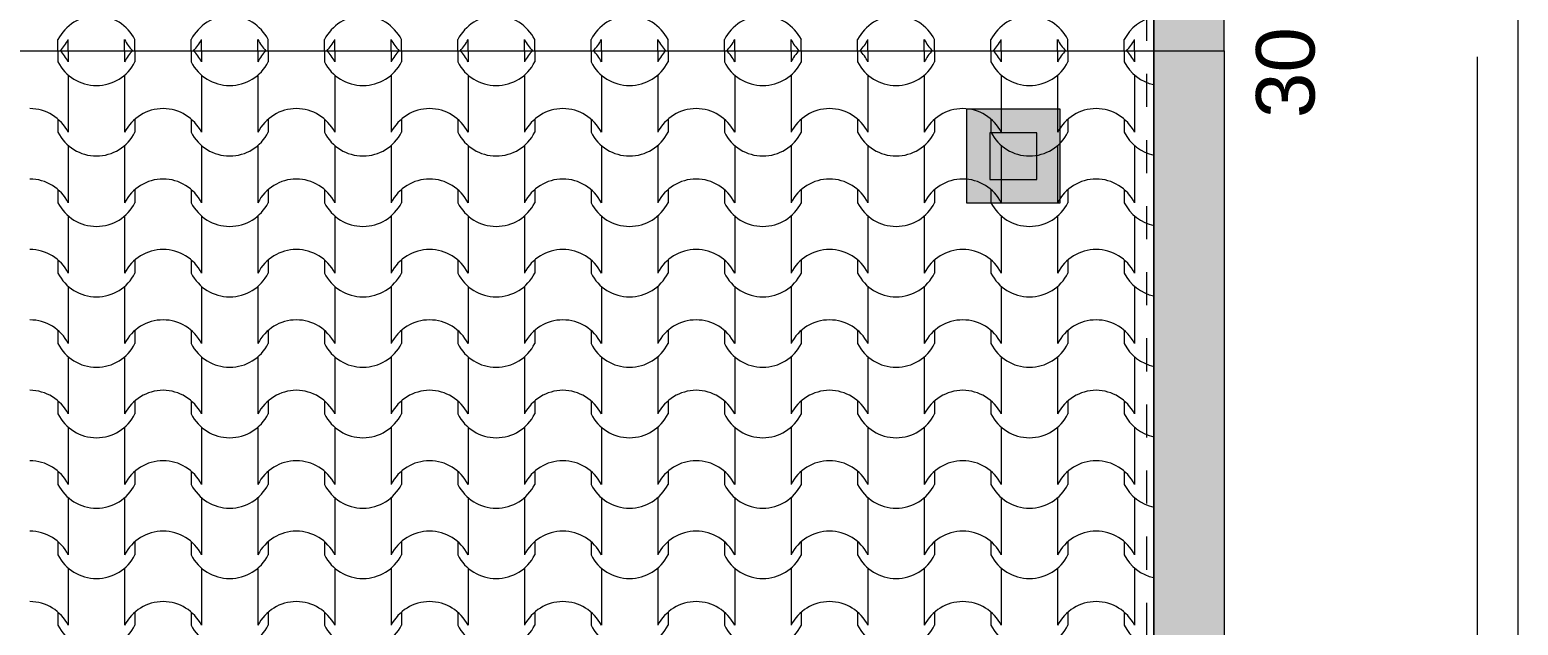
# Model space of a CAD drawing. Header units: feet. Extents: x 2791058 to 2855058, y -67651 to -26651.
# Drawn here: x 2832268 to 2838622, y -52675 to -50133 of the extents above; entities that cross this region are included whole.
import ezdxf

# ---------------------------------------------------------------- set-up
doc = ezdxf.new("R2010")
doc.units = ezdxf.units.FT
doc.header["$MEASUREMENT"] = 0
doc.linetypes.add('Dashed', pattern=[282.222223, 141.111112, -141.111112])
doc.layers.add('Dimensioning - General', color=7, linetype='Continuous')
for name, color, linetype, lineweight in [('Model Unit - Zone_Pen_No__1', 7, 'Continuous', 0), ('Structural - Bearing_Pen_No__1', 7, 'Continuous', 0), ('Structural - Bearing_Pen_No__13', 54, 'Continuous', 0)]:
    doc.layers.add(name, color=color, linetype=linetype, lineweight=lineweight)
doc.layers.add('Structural - Bearing_Pen_No__62', color=7, linetype='Continuous', lineweight=0, true_color=0xaaaaaa)
doc.layers.add('Structural - Bearing_Pen_No__82', color=7, linetype='Continuous', lineweight=0, true_color=0xaaaaaa)
doc.styles.add('GENERATED_STYLE_2', font='arial.ttf')

# ---------------------------------------------------------------- blocks, each defined once
blk = doc.blocks.new('*X5', base_point=(2247653.8, -76425))
at = {"layer": 'Structural - Bearing_Pen_No__62', "color": 253, "linetype": 'Continuous', "lineweight": 0, "true_color": 0xaaaaaa}
for p, q in [((2832388, -50222.7), (2832388, -50175.3)), ((2832432, -50222.7), (2832432, -50175.3)), ((2832672.5, -50222.7), (2832672.5, -50175.3)), ((2832716.5, -50222.7), (2832716.5, -50175.3)), ((2832957, -50222.7), (2832957, -50175.3)), ((2833001, -50222.7), (2833001, -50175.3)), ((2833241.5, -50222.7), (2833241.5, -50175.3)), ((2833285.5, -50222.7), (2833285.5, -50175.3)), ((2833526, -50222.7), (2833526, -50175.3)), ((2833570, -50222.7), (2833570, -50175.3)), ((2833810.4, -50222.7), (2833810.4, -50175.3)), ((2833854.4, -50222.7), (2833854.4, -50175.3)), ((2834094.9, -50222.7), (2834094.9, -50175.3)), ((2834138.9, -50222.7), (2834138.9, -50175.3)), ((2834379.4, -50222.7), (2834379.4, -50175.3)), ((2834423.4, -50222.7), (2834423.4, -50175.3)), ((2834663.9, -50222.7), (2834663.9, -50175.3)), ((2834707.9, -50222.7), (2834707.9, -50175.3)), ((2834948.4, -50222.7), (2834948.4, -50175.3)), ((2834992.4, -50222.7), (2834992.4, -50175.3)), ((2835232.8, -50222.7), (2835232.8, -50175.3)), ((2835276.8, -50222.7), (2835276.8, -50175.3)), ((2835517.3, -50222.7), (2835517.3, -50175.3)), ((2835561.3, -50222.7), (2835561.3, -50175.3)), ((2835801.8, -50222.7), (2835801.8, -50175.3)), ((2835845.8, -50222.7), (2835845.8, -50175.3)), ((2836086.3, -50222.7), (2836086.3, -50175.3)), ((2836130.3, -50222.7), (2836130.3, -50175.3)), ((2836370.8, -50222.7), (2836370.8, -50175.3)), ((2836414.8, -50222.7), (2836414.8, -50175.3)), ((2836655.2, -50222.7), (2836655.2, -50175.3)), ((2836699.2, -50222.7), (2836699.2, -50175.3)), ((2836939.7, -50222.7), (2836939.7, -50175.3)), ((2836983.7, -50222.7), (2836983.7, -50175.3))]:
    blk.add_line(p, q, dxfattribs=at)
for centre, radius, start, end in [((2832552.3, -50257.9), 183.9, 26.70438, 153.29562), ((2833121.2, -50257.9), 183.9, 26.70438, 153.29562), ((2833690.2, -50257.9), 183.9, 26.70438, 153.29562), ((2834259.2, -50257.9), 183.9, 26.70438, 153.29562), ((2834828.1, -50257.9), 183.9, 26.70438, 153.29562), ((2835397.1, -50257.9), 183.9, 26.70438, 153.29562), ((2835966, -50257.9), 183.9, 26.70438, 153.29562), ((2836535, -50257.9), 183.9, 26.70438, 153.29562), ((2837104, -50257.9), 183.9, 101.77134, 153.29562), ((2832267.3, -50091.4), 184.9, 314.76727, 333.01148), ((2832837.3, -50091.4), 184.9, 206.98852, 225.23273), ((2832836.2, -50091.4), 184.9, 314.76727, 333.01148), ((2833406.3, -50091.4), 184.9, 206.98852, 225.23273), ((2833405.2, -50091.4), 184.9, 314.76727, 333.01148), ((2833975.2, -50091.4), 184.9, 206.98852, 225.23273), ((2833974.1, -50091.4), 184.9, 314.76727, 333.01148), ((2834544.2, -50091.4), 184.9, 206.98852, 225.23273), ((2834543.1, -50091.4), 184.9, 314.76727, 333.01148), ((2835113.2, -50091.4), 184.9, 206.98852, 225.23273), ((2835112.1, -50091.4), 184.9, 314.76727, 333.01148), ((2835682.1, -50091.4), 184.9, 206.98852, 225.23273), ((2835681, -50091.4), 184.9, 314.76727, 333.01148), ((2836251.1, -50091.4), 184.9, 206.98852, 225.23273), ((2836250, -50091.4), 184.9, 314.76727, 333.01148), ((2836820, -50091.4), 184.9, 206.98852, 225.23273), ((2836818.9, -50091.4), 184.9, 314.76727, 333.01148)]:
    blk.add_arc(centre, radius, start, end, dxfattribs=at)
blk = doc.blocks.new('Fill_3', base_point=(2247653.8, -74425))
at = {"layer": 'Structural - Bearing_Pen_No__1', "color": 7, "linetype": 'Continuous', "lineweight": 0}
for p, q in [((2837066.5, -50222.7), (2837066.5, -44422.7)), ((2821166.5, -50222.7), (2837066.5, -50222.7))]:
    blk.add_line(p, q, dxfattribs=at)
at = {"layer": 'Structural - Bearing_Pen_No__62', "color": 253, "linetype": 'Continuous', "lineweight": 0, "true_color": 0xaaaaaa}
blk.add_blockref('*X5', (2247653.8, -76425), dxfattribs=at)
blk = doc.blocks.new('*X7', base_point=(2247653.8, -76425))
at = {"layer": 'Structural - Bearing_Pen_No__62', "color": 253, "linetype": 'Continuous', "lineweight": 0, "true_color": 0xaaaaaa}
for p, q in [((2832388, -50222.7), (2832388, -50270.1)), ((2832432, -50222.7), (2832432, -50270.1)), ((2832672.5, -50222.7), (2832672.5, -50270.1)), ((2832716.5, -50222.7), (2832716.5, -50270.1)), ((2832957, -50222.7), (2832957, -50270.1)), ((2833001, -50222.7), (2833001, -50270.1)), ((2833241.5, -50222.7), (2833241.5, -50270.1)), ((2833285.5, -50222.7), (2833285.5, -50270.1)), ((2833526, -50222.7), (2833526, -50270.1)), ((2833570, -50222.7), (2833570, -50270.1)), ((2833810.4, -50222.7), (2833810.4, -50270.1)), ((2833854.4, -50222.7), (2833854.4, -50270.1)), ((2834094.9, -50222.7), (2834094.9, -50270.1)), ((2834138.9, -50222.7), (2834138.9, -50270.1)), ((2834379.4, -50222.7), (2834379.4, -50270.1)), ((2834423.4, -50222.7), (2834423.4, -50270.1)), ((2834663.9, -50222.7), (2834663.9, -50270.1)), ((2834707.9, -50222.7), (2834707.9, -50270.1)), ((2834948.4, -50222.7), (2834948.4, -50270.1)), ((2834992.4, -50222.7), (2834992.4, -50270.1)), ((2835232.8, -50222.7), (2835232.8, -50270.1)), ((2835276.8, -50222.7), (2835276.8, -50270.1)), ((2835517.3, -50222.7), (2835517.3, -50270.1)), ((2835561.3, -50222.7), (2835561.3, -50270.1)), ((2835801.8, -50222.7), (2835801.8, -50270.1)), ((2835845.8, -50222.7), (2835845.8, -50270.1)), ((2836086.3, -50222.7), (2836086.3, -50270.1)), ((2836130.3, -50222.7), (2836130.3, -50270.1)), ((2836370.8, -50222.7), (2836370.8, -50270.1)), ((2836414.8, -50222.7), (2836414.8, -50270.1)), ((2836655.2, -50222.7), (2836655.2, -50270.1)), ((2836699.2, -50222.7), (2836699.2, -50270.1)), ((2836939.7, -50222.7), (2836939.7, -50270.1)), ((2836983.7, -50222.7), (2836983.7, -50270.1)), ((2832432, -50326.9), (2832432, -50448.8)), ((2832672.5, -50326.9), (2832672.5, -50448.8)), ((2833001, -50326.9), (2833001, -50448.8)), ((2833241.5, -50326.9), (2833241.5, -50448.8)), ((2833570, -50326.9), (2833570, -50448.8)), ((2833810.4, -50326.9), (2833810.4, -50448.8)), ((2834138.9, -50326.9), (2834138.9, -50448.8)), ((2834379.4, -50326.9), (2834379.4, -50448.8)), ((2834707.9, -50326.9), (2834707.9, -50448.8)), ((2834948.4, -50326.9), (2834948.4, -50448.8)), ((2835276.8, -50326.9), (2835276.8, -50448.8)), ((2835517.3, -50326.9), (2835517.3, -50448.8)), ((2835845.8, -50326.9), (2835845.8, -50448.8)), ((2836086.3, -50326.9), (2836086.3, -50448.8)), ((2836414.8, -50326.9), (2836414.8, -50448.8)), ((2836655.2, -50326.9), (2836655.2, -50448.8)), ((2836983.7, -50326.9), (2836983.7, -50448.8)), ((2832432, -50448.8), (2832432, -50570.7)), ((2832672.5, -50448.8), (2832672.5, -50570.7)), ((2833001, -50448.8), (2833001, -50570.7)), ((2833241.5, -50448.8), (2833241.5, -50570.7)), ((2833570, -50448.8), (2833570, -50570.7)), ((2833810.4, -50448.8), (2833810.4, -50570.7)), ((2834138.9, -50448.8), (2834138.9, -50570.7)), ((2834379.4, -50448.8), (2834379.4, -50570.7)), ((2834707.9, -50448.8), (2834707.9, -50570.7)), ((2834948.4, -50448.8), (2834948.4, -50570.7)), ((2835276.8, -50448.8), (2835276.8, -50570.7)), ((2835517.3, -50448.8), (2835517.3, -50570.7)), ((2835845.8, -50448.8), (2835845.8, -50570.7)), ((2836086.3, -50448.8), (2836086.3, -50570.7)), ((2836414.8, -50448.8), (2836414.8, -50570.7)), ((2836655.2, -50448.8), (2836655.2, -50570.7)), ((2836983.7, -50448.8), (2836983.7, -50570.7)), ((2832388, -50514.7), (2832388, -50570.7)), ((2832716.5, -50514.7), (2832716.5, -50570.7)), ((2832957, -50514.7), (2832957, -50570.7)), ((2833285.5, -50514.7), (2833285.5, -50570.7)), ((2833526, -50514.7), (2833526, -50570.7)), ((2833854.4, -50514.7), (2833854.4, -50570.7)), ((2834094.9, -50514.7), (2834094.9, -50570.7)), ((2834423.4, -50514.7), (2834423.4, -50570.7)), ((2834663.9, -50514.7), (2834663.9, -50570.7)), ((2834992.4, -50514.7), (2834992.4, -50570.7)), ((2835232.8, -50514.7), (2835232.8, -50570.7)), ((2835561.3, -50514.7), (2835561.3, -50570.7)), ((2835801.8, -50514.7), (2835801.8, -50570.7)), ((2836130.3, -50514.7), (2836130.3, -50570.7)), ((2836370.8, -50514.7), (2836370.8, -50570.7)), ((2836699.2, -50514.7), (2836699.2, -50570.7)), ((2836939.7, -50514.7), (2836939.7, -50570.7)), ((2832432, -50627.5), (2832432, -50749.5)), ((2832672.5, -50627.5), (2832672.5, -50749.5)), ((2833001, -50627.5), (2833001, -50749.5)), ((2833241.5, -50627.5), (2833241.5, -50749.5)), ((2833570, -50627.5), (2833570, -50749.5)), ((2833810.4, -50627.5), (2833810.4, -50749.5)), ((2834138.9, -50627.5), (2834138.9, -50749.5)), ((2834379.4, -50627.5), (2834379.4, -50749.5)), ((2834707.9, -50627.5), (2834707.9, -50749.5)), ((2834948.4, -50627.5), (2834948.4, -50749.5)), ((2835276.8, -50627.5), (2835276.8, -50749.5)), ((2835517.3, -50627.5), (2835517.3, -50749.5)), ((2835845.8, -50627.5), (2835845.8, -50749.5)), ((2836086.3, -50627.5), (2836086.3, -50749.5)), ((2836414.8, -50627.5), (2836414.8, -50749.5)), ((2836655.2, -50627.5), (2836655.2, -50749.5)), ((2836983.7, -50627.5), (2836983.7, -50749.5)), ((2832432, -50749.5), (2832432, -50871.4)), ((2832672.5, -50749.5), (2832672.5, -50871.4)), ((2833001, -50749.5), (2833001, -50871.4)), ((2833241.5, -50749.5), (2833241.5, -50871.4)), ((2833570, -50749.5), (2833570, -50871.4)), ((2833810.4, -50749.5), (2833810.4, -50871.4)), ((2834138.9, -50749.5), (2834138.9, -50871.4)), ((2834379.4, -50749.5), (2834379.4, -50871.4)), ((2834707.9, -50749.5), (2834707.9, -50871.4)), ((2834948.4, -50749.5), (2834948.4, -50871.4)), ((2835276.8, -50749.5), (2835276.8, -50871.4)), ((2835517.3, -50749.5), (2835517.3, -50871.4)), ((2835845.8, -50749.5), (2835845.8, -50871.4)), ((2836086.3, -50749.5), (2836086.3, -50871.4)), ((2836414.8, -50749.5), (2836414.8, -50871.4)), ((2836655.2, -50749.5), (2836655.2, -50871.4)), ((2836983.7, -50749.5), (2836983.7, -50871.4)), ((2832388, -50815.4), (2832388, -50871.4)), ((2832716.5, -50815.4), (2832716.5, -50871.4)), ((2832957, -50815.4), (2832957, -50871.4)), ((2833285.5, -50815.4), (2833285.5, -50871.4)), ((2833526, -50815.4), (2833526, -50871.4)), ((2833854.4, -50815.4), (2833854.4, -50871.4)), ((2834094.9, -50815.4), (2834094.9, -50871.4)), ((2834423.4, -50815.4), (2834423.4, -50871.4)), ((2834663.9, -50815.4), (2834663.9, -50871.4)), ((2834992.4, -50815.4), (2834992.4, -50871.4)), ((2835232.8, -50815.4), (2835232.8, -50871.4)), ((2835561.3, -50815.4), (2835561.3, -50871.4)), ((2835801.8, -50815.4), (2835801.8, -50871.4)), ((2836130.3, -50815.4), (2836130.3, -50871.4)), ((2836370.8, -50815.4), (2836370.8, -50871.4)), ((2836699.2, -50815.4), (2836699.2, -50871.4)), ((2836939.7, -50815.4), (2836939.7, -50871.4)), ((2832432, -50928.2), (2832432, -51050.1)), ((2832672.5, -50928.2), (2832672.5, -51050.1)), ((2833001, -50928.2), (2833001, -51050.1)), ((2833241.5, -50928.2), (2833241.5, -51050.1)), ((2833570, -50928.2), (2833570, -51050.1)), ((2833810.4, -50928.2), (2833810.4, -51050.1)), ((2834138.9, -50928.2), (2834138.9, -51050.1)), ((2834379.4, -50928.2), (2834379.4, -51050.1)), ((2834707.9, -50928.2), (2834707.9, -51050.1)), ((2834948.4, -50928.2), (2834948.4, -51050.1)), ((2835276.8, -50928.2), (2835276.8, -51050.1)), ((2835517.3, -50928.2), (2835517.3, -51050.1)), ((2835845.8, -50928.2), (2835845.8, -51050.1)), ((2836086.3, -50928.2), (2836086.3, -51050.1)), ((2836414.8, -50928.2), (2836414.8, -51050.1)), ((2836655.2, -50928.2), (2836655.2, -51050.1)), ((2836983.7, -50928.2), (2836983.7, -51050.1)), ((2832432, -51050.1), (2832432, -51172.1)), ((2832672.5, -51050.1), (2832672.5, -51172.1)), ((2833001, -51050.1), (2833001, -51172.1)), ((2833241.5, -51050.1), (2833241.5, -51172.1)), ((2833570, -51050.1), (2833570, -51172.1)), ((2833810.4, -51050.1), (2833810.4, -51172.1)), ((2834138.9, -51050.1), (2834138.9, -51172.1)), ((2834379.4, -51050.1), (2834379.4, -51172.1)), ((2834707.9, -51050.1), (2834707.9, -51172.1)), ((2834948.4, -51050.1), (2834948.4, -51172.1)), ((2835276.8, -51050.1), (2835276.8, -51172.1)), ((2835517.3, -51050.1), (2835517.3, -51172.1)), ((2835845.8, -51050.1), (2835845.8, -51172.1)), ((2836086.3, -51050.1), (2836086.3, -51172.1)), ((2836414.8, -51050.1), (2836414.8, -51172.1)), ((2836655.2, -51050.1), (2836655.2, -51172.1)), ((2836983.7, -51050.1), (2836983.7, -51172.1)), ((2832388, -51116), (2832388, -51172.1)), ((2832716.5, -51116), (2832716.5, -51172.1)), ((2832957, -51116), (2832957, -51172.1)), ((2833285.5, -51116), (2833285.5, -51172.1)), ((2833526, -51116), (2833526, -51172.1)), ((2833854.4, -51116), (2833854.4, -51172.1)), ((2834094.9, -51116), (2834094.9, -51172.1)), ((2834423.4, -51116), (2834423.4, -51172.1)), ((2834663.9, -51116), (2834663.9, -51172.1)), ((2834992.4, -51116), (2834992.4, -51172.1)), ((2835232.8, -51116), (2835232.8, -51172.1)), ((2835561.3, -51116), (2835561.3, -51172.1)), ((2835801.8, -51116), (2835801.8, -51172.1)), ((2836130.3, -51116), (2836130.3, -51172.1)), ((2836370.8, -51116), (2836370.8, -51172.1)), ((2836699.2, -51116), (2836699.2, -51172.1)), ((2836939.7, -51116), (2836939.7, -51172.1)), ((2832432, -51228.9), (2832432, -51350.8)), ((2832672.5, -51228.9), (2832672.5, -51350.8)), ((2833001, -51228.9), (2833001, -51350.8)), ((2833241.5, -51228.9), (2833241.5, -51350.8)), ((2833570, -51228.9), (2833570, -51350.8)), ((2833810.4, -51228.9), (2833810.4, -51350.8)), ((2834138.9, -51228.9), (2834138.9, -51350.8)), ((2834379.4, -51228.9), (2834379.4, -51350.8)), ((2834707.9, -51228.9), (2834707.9, -51350.8)), ((2834948.4, -51228.9), (2834948.4, -51350.8)), ((2835276.8, -51228.9), (2835276.8, -51350.8)), ((2835517.3, -51228.9), (2835517.3, -51350.8)), ((2835845.8, -51228.9), (2835845.8, -51350.8)), ((2836086.3, -51228.9), (2836086.3, -51350.8)), ((2836414.8, -51228.9), (2836414.8, -51350.8)), ((2836655.2, -51228.9), (2836655.2, -51350.8)), ((2836983.7, -51228.9), (2836983.7, -51350.8)), ((2832432, -51350.8), (2832432, -51472.8)), ((2832672.5, -51350.8), (2832672.5, -51472.8)), ((2833001, -51350.8), (2833001, -51472.8)), ((2833241.5, -51350.8), (2833241.5, -51472.8)), ((2833570, -51350.8), (2833570, -51472.8)), ((2833810.4, -51350.8), (2833810.4, -51472.8)), ((2834138.9, -51350.8), (2834138.9, -51472.8)), ((2834379.4, -51350.8), (2834379.4, -51472.8)), ((2834707.9, -51350.8), (2834707.9, -51472.8)), ((2834948.4, -51350.8), (2834948.4, -51472.8)), ((2835276.8, -51350.8), (2835276.8, -51472.8)), ((2835517.3, -51350.8), (2835517.3, -51472.8)), ((2835845.8, -51350.8), (2835845.8, -51472.8)), ((2836086.3, -51350.8), (2836086.3, -51472.8)), ((2836414.8, -51350.8), (2836414.8, -51472.8)), ((2836655.2, -51350.8), (2836655.2, -51472.8)), ((2836983.7, -51350.8), (2836983.7, -51472.8)), ((2832388, -51416.7), (2832388, -51472.8)), ((2832716.5, -51416.7), (2832716.5, -51472.8)), ((2832957, -51416.7), (2832957, -51472.8)), ((2833285.5, -51416.7), (2833285.5, -51472.8)), ((2833526, -51416.7), (2833526, -51472.8)), ((2833854.4, -51416.7), (2833854.4, -51472.8)), ((2834094.9, -51416.7), (2834094.9, -51472.8)), ((2834423.4, -51416.7), (2834423.4, -51472.8)), ((2834663.9, -51416.7), (2834663.9, -51472.8)), ((2834992.4, -51416.7), (2834992.4, -51472.8)), ((2835232.8, -51416.7), (2835232.8, -51472.8)), ((2835561.3, -51416.7), (2835561.3, -51472.8)), ((2835801.8, -51416.7), (2835801.8, -51472.8)), ((2836130.3, -51416.7), (2836130.3, -51472.8)), ((2836370.8, -51416.7), (2836370.8, -51472.8)), ((2836699.2, -51416.7), (2836699.2, -51472.8)), ((2836939.7, -51416.7), (2836939.7, -51472.8)), ((2832432, -51529.6), (2832432, -51651.5)), ((2832672.5, -51529.6), (2832672.5, -51651.5)), ((2833001, -51529.6), (2833001, -51651.5)), ((2833241.5, -51529.6), (2833241.5, -51651.5)), ((2833570, -51529.6), (2833570, -51651.5)), ((2833810.4, -51529.6), (2833810.4, -51651.5)), ((2834138.9, -51529.6), (2834138.9, -51651.5)), ((2834379.4, -51529.6), (2834379.4, -51651.5)), ((2834707.9, -51529.6), (2834707.9, -51651.5)), ((2834948.4, -51529.6), (2834948.4, -51651.5)), ((2835276.8, -51529.6), (2835276.8, -51651.5)), ((2835517.3, -51529.6), (2835517.3, -51651.5)), ((2835845.8, -51529.6), (2835845.8, -51651.5)), ((2836086.3, -51529.6), (2836086.3, -51651.5)), ((2836414.8, -51529.6), (2836414.8, -51651.5)), ((2836655.2, -51529.6), (2836655.2, -51651.5)), ((2836983.7, -51529.6), (2836983.7, -51651.5)), ((2832432, -51651.5), (2832432, -51773.4)), ((2832672.5, -51651.5), (2832672.5, -51773.4)), ((2833001, -51651.5), (2833001, -51773.4)), ((2833241.5, -51651.5), (2833241.5, -51773.4)), ((2833570, -51651.5), (2833570, -51773.4)), ((2833810.4, -51651.5), (2833810.4, -51773.4)), ((2834138.9, -51651.5), (2834138.9, -51773.4)), ((2834379.4, -51651.5), (2834379.4, -51773.4)), ((2834707.9, -51651.5), (2834707.9, -51773.4)), ((2834948.4, -51651.5), (2834948.4, -51773.4)), ((2835276.8, -51651.5), (2835276.8, -51773.4)), ((2835517.3, -51651.5), (2835517.3, -51773.4)), ((2835845.8, -51651.5), (2835845.8, -51773.4)), ((2836086.3, -51651.5), (2836086.3, -51773.4)), ((2836414.8, -51651.5), (2836414.8, -51773.4)), ((2836655.2, -51651.5), (2836655.2, -51773.4)), ((2836983.7, -51651.5), (2836983.7, -51773.4)), ((2832388, -51717.4), (2832388, -51773.4)), ((2832716.5, -51717.4), (2832716.5, -51773.4)), ((2832957, -51717.4), (2832957, -51773.4)), ((2833285.5, -51717.4), (2833285.5, -51773.4)), ((2833526, -51717.4), (2833526, -51773.4)), ((2833854.4, -51717.4), (2833854.4, -51773.4)), ((2834094.9, -51717.4), (2834094.9, -51773.4)), ((2834423.4, -51717.4), (2834423.4, -51773.4)), ((2834663.9, -51717.4), (2834663.9, -51773.4)), ((2834992.4, -51717.4), (2834992.4, -51773.4)), ((2835232.8, -51717.4), (2835232.8, -51773.4)), ((2835561.3, -51717.4), (2835561.3, -51773.4)), ((2835801.8, -51717.4), (2835801.8, -51773.4)), ((2836130.3, -51717.4), (2836130.3, -51773.4)), ((2836370.8, -51717.4), (2836370.8, -51773.4)), ((2836699.2, -51717.4), (2836699.2, -51773.4)), ((2836939.7, -51717.4), (2836939.7, -51773.4)), ((2832432, -51830.2), (2832432, -51952.2)), ((2832672.5, -51830.2), (2832672.5, -51952.2)), ((2833001, -51830.2), (2833001, -51952.2)), ((2833241.5, -51830.2), (2833241.5, -51952.2)), ((2833570, -51830.2), (2833570, -51952.2)), ((2833810.4, -51830.2), (2833810.4, -51952.2)), ((2834138.9, -51830.2), (2834138.9, -51952.2)), ((2834379.4, -51830.2), (2834379.4, -51952.2)), ((2834707.9, -51830.2), (2834707.9, -51952.2)), ((2834948.4, -51830.2), (2834948.4, -51952.2)), ((2835276.8, -51830.2), (2835276.8, -51952.2)), ((2835517.3, -51830.2), (2835517.3, -51952.2)), ((2835845.8, -51830.2), (2835845.8, -51952.2)), ((2836086.3, -51830.2), (2836086.3, -51952.2)), ((2836414.8, -51830.2), (2836414.8, -51952.2)), ((2836655.2, -51830.2), (2836655.2, -51952.2)), ((2836983.7, -51830.2), (2836983.7, -51952.2)), ((2832432, -51952.2), (2832432, -52074.1)), ((2832672.5, -51952.2), (2832672.5, -52074.1)), ((2833001, -51952.2), (2833001, -52074.1)), ((2833241.5, -51952.2), (2833241.5, -52074.1)), ((2833570, -51952.2), (2833570, -52074.1)), ((2833810.4, -51952.2), (2833810.4, -52074.1)), ((2834138.9, -51952.2), (2834138.9, -52074.1)), ((2834379.4, -51952.2), (2834379.4, -52074.1)), ((2834707.9, -51952.2), (2834707.9, -52074.1)), ((2834948.4, -51952.2), (2834948.4, -52074.1)), ((2835276.8, -51952.2), (2835276.8, -52074.1)), ((2835517.3, -51952.2), (2835517.3, -52074.1)), ((2835845.8, -51952.2), (2835845.8, -52074.1)), ((2836086.3, -51952.2), (2836086.3, -52074.1)), ((2836414.8, -51952.2), (2836414.8, -52074.1)), ((2836655.2, -51952.2), (2836655.2, -52074.1)), ((2836983.7, -51952.2), (2836983.7, -52074.1)), ((2832388, -52018), (2832388, -52074.1)), ((2832716.5, -52018), (2832716.5, -52074.1)), ((2832957, -52018), (2832957, -52074.1)), ((2833285.5, -52018), (2833285.5, -52074.1)), ((2833526, -52018), (2833526, -52074.1)), ((2833854.4, -52018), (2833854.4, -52074.1)), ((2834094.9, -52018), (2834094.9, -52074.1)), ((2834423.4, -52018), (2834423.4, -52074.1)), ((2834663.9, -52018), (2834663.9, -52074.1)), ((2834992.4, -52018), (2834992.4, -52074.1)), ((2835232.8, -52018), (2835232.8, -52074.1)), ((2835561.3, -52018), (2835561.3, -52074.1)), ((2835801.8, -52018), (2835801.8, -52074.1)), ((2836130.3, -52018), (2836130.3, -52074.1)), ((2836370.8, -52018), (2836370.8, -52074.1)), ((2836699.2, -52018), (2836699.2, -52074.1)), ((2836939.7, -52018), (2836939.7, -52074.1)), ((2832432, -52130.9), (2832432, -52252.8)), ((2832672.5, -52130.9), (2832672.5, -52252.8)), ((2833001, -52130.9), (2833001, -52252.8)), ((2833241.5, -52130.9), (2833241.5, -52252.8)), ((2833570, -52130.9), (2833570, -52252.8)), ((2833810.4, -52130.9), (2833810.4, -52252.8)), ((2834138.9, -52130.9), (2834138.9, -52252.8)), ((2834379.4, -52130.9), (2834379.4, -52252.8)), ((2834707.9, -52130.9), (2834707.9, -52252.8)), ((2834948.4, -52130.9), (2834948.4, -52252.8)), ((2835276.8, -52130.9), (2835276.8, -52252.8)), ((2835517.3, -52130.9), (2835517.3, -52252.8)), ((2835845.8, -52130.9), (2835845.8, -52252.8)), ((2836086.3, -52130.9), (2836086.3, -52252.8)), ((2836414.8, -52130.9), (2836414.8, -52252.8)), ((2836655.2, -52130.9), (2836655.2, -52252.8)), ((2836983.7, -52130.9), (2836983.7, -52252.8)), ((2832432, -52252.8), (2832432, -52374.8)), ((2832672.5, -52252.8), (2832672.5, -52374.8)), ((2833001, -52252.8), (2833001, -52374.8)), ((2833241.5, -52252.8), (2833241.5, -52374.8)), ((2833570, -52252.8), (2833570, -52374.8)), ((2833810.4, -52252.8), (2833810.4, -52374.8)), ((2834138.9, -52252.8), (2834138.9, -52374.8)), ((2834379.4, -52252.8), (2834379.4, -52374.8)), ((2834707.9, -52252.8), (2834707.9, -52374.8)), ((2834948.4, -52252.8), (2834948.4, -52374.8)), ((2835276.8, -52252.8), (2835276.8, -52374.8)), ((2835517.3, -52252.8), (2835517.3, -52374.8)), ((2835845.8, -52252.8), (2835845.8, -52374.8)), ((2836086.3, -52252.8), (2836086.3, -52374.8)), ((2836414.8, -52252.8), (2836414.8, -52374.8)), ((2836655.2, -52252.8), (2836655.2, -52374.8)), ((2836983.7, -52252.8), (2836983.7, -52374.8)), ((2832388, -52318.7), (2832388, -52374.8)), ((2832716.5, -52318.7), (2832716.5, -52374.8)), ((2832957, -52318.7), (2832957, -52374.8)), ((2833285.5, -52318.7), (2833285.5, -52374.8)), ((2833526, -52318.7), (2833526, -52374.8)), ((2833854.4, -52318.7), (2833854.4, -52374.8)), ((2834094.9, -52318.7), (2834094.9, -52374.8)), ((2834423.4, -52318.7), (2834423.4, -52374.8)), ((2834663.9, -52318.7), (2834663.9, -52374.8)), ((2834992.4, -52318.7), (2834992.4, -52374.8)), ((2835232.8, -52318.7), (2835232.8, -52374.8)), ((2835561.3, -52318.7), (2835561.3, -52374.8)), ((2835801.8, -52318.7), (2835801.8, -52374.8)), ((2836130.3, -52318.7), (2836130.3, -52374.8)), ((2836370.8, -52318.7), (2836370.8, -52374.8)), ((2836699.2, -52318.7), (2836699.2, -52374.8)), ((2836939.7, -52318.7), (2836939.7, -52374.8)), ((2832432, -52431.6), (2832432, -52553.5)), ((2832672.5, -52431.6), (2832672.5, -52553.5)), ((2833001, -52431.6), (2833001, -52553.5)), ((2833241.5, -52431.6), (2833241.5, -52553.5)), ((2833570, -52431.6), (2833570, -52553.5)), ((2833810.4, -52431.6), (2833810.4, -52553.5)), ((2834138.9, -52431.6), (2834138.9, -52553.5)), ((2834379.4, -52431.6), (2834379.4, -52553.5)), ((2834707.9, -52431.6), (2834707.9, -52553.5)), ((2834948.4, -52431.6), (2834948.4, -52553.5)), ((2835276.8, -52431.6), (2835276.8, -52553.5)), ((2835517.3, -52431.6), (2835517.3, -52553.5)), ((2835845.8, -52431.6), (2835845.8, -52553.5)), ((2836086.3, -52431.6), (2836086.3, -52553.5)), ((2836414.8, -52431.6), (2836414.8, -52553.5)), ((2836655.2, -52431.6), (2836655.2, -52553.5)), ((2836983.7, -52431.6), (2836983.7, -52553.5)), ((2832432, -52553.5), (2832432, -52675.4)), ((2832672.5, -52553.5), (2832672.5, -52675.4)), ((2833001, -52553.5), (2833001, -52675.4)), ((2833241.5, -52553.5), (2833241.5, -52675.4)), ((2833570, -52553.5), (2833570, -52675.4)), ((2833810.4, -52553.5), (2833810.4, -52675.4)), ((2834138.9, -52553.5), (2834138.9, -52675.4)), ((2834379.4, -52553.5), (2834379.4, -52675.4)), ((2834707.9, -52553.5), (2834707.9, -52675.4)), ((2834948.4, -52553.5), (2834948.4, -52675.4)), ((2835276.8, -52553.5), (2835276.8, -52675.4)), ((2835517.3, -52553.5), (2835517.3, -52675.4)), ((2835845.8, -52553.5), (2835845.8, -52675.4)), ((2836086.3, -52553.5), (2836086.3, -52675.4)), ((2836414.8, -52553.5), (2836414.8, -52675.4)), ((2836655.2, -52553.5), (2836655.2, -52675.4)), ((2836983.7, -52553.5), (2836983.7, -52675.4)), ((2832388, -52619.4), (2832388, -52675.4)), ((2832716.5, -52619.4), (2832716.5, -52675.4)), ((2832957, -52619.4), (2832957, -52675.4)), ((2833285.5, -52619.4), (2833285.5, -52675.4)), ((2833526, -52619.4), (2833526, -52675.4)), ((2833854.4, -52619.4), (2833854.4, -52675.4)), ((2834094.9, -52619.4), (2834094.9, -52675.4)), ((2834423.4, -52619.4), (2834423.4, -52675.4)), ((2834663.9, -52619.4), (2834663.9, -52675.4)), ((2834992.4, -52619.4), (2834992.4, -52675.4)), ((2835232.8, -52619.4), (2835232.8, -52675.4)), ((2835561.3, -52619.4), (2835561.3, -52675.4)), ((2835801.8, -52619.4), (2835801.8, -52675.4)), ((2836130.3, -52619.4), (2836130.3, -52675.4)), ((2836370.8, -52619.4), (2836370.8, -52675.4)), ((2836699.2, -52619.4), (2836699.2, -52675.4)), ((2836939.7, -52619.4), (2836939.7, -52675.4))]:
    blk.add_line(p, q, dxfattribs=at)
for centre, radius, start, end in [((2832267.3, -50354), 184.9, 26.98852, 45.23273), ((2832837.3, -50354), 184.9, 134.76727, 153.01148), ((2832836.2, -50354), 184.9, 26.98852, 45.23273), ((2833406.3, -50354), 184.9, 134.76727, 153.01148), ((2833405.2, -50354), 184.9, 26.98852, 45.23273), ((2833975.2, -50354), 184.9, 134.76727, 153.01148), ((2833974.1, -50354), 184.9, 26.98852, 45.23273), ((2834544.2, -50354), 184.9, 134.76727, 153.01148), ((2834543.1, -50354), 184.9, 26.98852, 45.23273), ((2835113.2, -50354), 184.9, 134.76727, 153.01148), ((2835112.1, -50354), 184.9, 26.98852, 45.23273), ((2835682.1, -50354), 184.9, 134.76727, 153.01148), ((2835681, -50354), 184.9, 26.98852, 45.23273), ((2836251.1, -50354), 184.9, 134.76727, 153.01148), ((2836250, -50354), 184.9, 26.98852, 45.23273), ((2836820, -50354), 184.9, 134.76727, 153.01148), ((2836818.9, -50354), 184.9, 26.98852, 45.23273), ((2832552.3, -50187.4), 183.9, 206.70438, 333.29562), ((2833121.2, -50187.4), 183.9, 206.70438, 333.29562), ((2833690.2, -50187.4), 183.9, 206.70438, 333.29562), ((2834259.2, -50187.4), 183.9, 206.70438, 333.29562), ((2834828.1, -50187.4), 183.9, 206.70438, 333.29562), ((2835397.1, -50187.4), 183.9, 206.70438, 333.29562), ((2835966, -50187.4), 183.9, 206.70438, 333.29562), ((2836535, -50187.4), 183.9, 206.70438, 333.29562), ((2837104, -50187.4), 183.9, 206.70438, 258.22866), ((2832267.3, -50654.7), 184.9, 26.98852, 89.82949), ((2832837.3, -50654.7), 184.9, 90.17051, 153.01148), ((2832836.2, -50654.7), 184.9, 26.98852, 89.82949), ((2833406.3, -50654.7), 184.9, 90.17051, 153.01148), ((2833405.2, -50654.7), 184.9, 26.98852, 89.82949), ((2833975.2, -50654.7), 184.9, 90.17051, 153.01148), ((2833974.1, -50654.7), 184.9, 26.98852, 89.82949), ((2834544.2, -50654.7), 184.9, 90.17051, 153.01148), ((2834543.1, -50654.7), 184.9, 26.98852, 89.82949), ((2835113.2, -50654.7), 184.9, 90.17051, 153.01148), ((2835112.1, -50654.7), 184.9, 26.98852, 89.82949), ((2835682.1, -50654.7), 184.9, 90.17051, 153.01148), ((2835681, -50654.7), 184.9, 26.98852, 89.82949), ((2836251.1, -50654.7), 184.9, 90.17051, 153.01148), ((2836250, -50654.7), 184.9, 26.98852, 89.82949), ((2836820, -50654.7), 184.9, 90.17051, 153.01148), ((2836818.9, -50654.7), 184.9, 26.98852, 89.82949), ((2832552.3, -50488.1), 183.9, 206.70438, 333.29562), ((2833121.2, -50488.1), 183.9, 206.70438, 333.29562), ((2833690.2, -50488.1), 183.9, 206.70438, 333.29562), ((2834259.2, -50488.1), 183.9, 206.70438, 333.29562), ((2834828.1, -50488.1), 183.9, 206.70438, 333.29562), ((2835397.1, -50488.1), 183.9, 206.70438, 333.29562), ((2835966, -50488.1), 183.9, 206.70438, 333.29562), ((2836535, -50488.1), 183.9, 206.70438, 333.29562), ((2837104, -50488.1), 183.9, 206.70438, 258.22866), ((2832267.3, -50955.3), 184.9, 26.98852, 89.82949), ((2832837.3, -50955.3), 184.9, 90.17051, 153.01148), ((2832836.2, -50955.3), 184.9, 26.98852, 89.82949), ((2833406.3, -50955.3), 184.9, 90.17051, 153.01148), ((2833405.2, -50955.3), 184.9, 26.98852, 89.82949), ((2833975.2, -50955.3), 184.9, 90.17051, 153.01148), ((2833974.1, -50955.3), 184.9, 26.98852, 89.82949), ((2834544.2, -50955.3), 184.9, 90.17051, 153.01148), ((2834543.1, -50955.3), 184.9, 26.98852, 89.82949), ((2835113.2, -50955.3), 184.9, 90.17051, 153.01148), ((2835112.1, -50955.3), 184.9, 26.98852, 89.82949), ((2835682.1, -50955.3), 184.9, 90.17051, 153.01148), ((2835681, -50955.3), 184.9, 26.98852, 89.82949), ((2836251.1, -50955.3), 184.9, 90.17051, 153.01148), ((2836250, -50955.3), 184.9, 26.98852, 89.82949), ((2836820, -50955.3), 184.9, 90.17051, 153.01148), ((2836818.9, -50955.3), 184.9, 26.98852, 89.82949), ((2832552.3, -50788.8), 183.9, 206.70438, 333.29562), ((2833121.2, -50788.8), 183.9, 206.70438, 333.29562), ((2833690.2, -50788.8), 183.9, 206.70438, 333.29562), ((2834259.2, -50788.8), 183.9, 206.70438, 333.29562), ((2834828.1, -50788.8), 183.9, 206.70438, 333.29562), ((2835397.1, -50788.8), 183.9, 206.70438, 333.29562), ((2835966, -50788.8), 183.9, 206.70438, 333.29562), ((2836535, -50788.8), 183.9, 206.70438, 333.29562), ((2837104, -50788.8), 183.9, 206.70438, 258.22866), ((2832267.3, -51256), 184.9, 26.98852, 89.82949), ((2832837.3, -51256), 184.9, 90.17051, 153.01148), ((2832836.2, -51256), 184.9, 26.98852, 89.82949), ((2833406.3, -51256), 184.9, 90.17051, 153.01148), ((2833405.2, -51256), 184.9, 26.98852, 89.82949), ((2833975.2, -51256), 184.9, 90.17051, 153.01148), ((2833974.1, -51256), 184.9, 26.98852, 89.82949), ((2834544.2, -51256), 184.9, 90.17051, 153.01148), ((2834543.1, -51256), 184.9, 26.98852, 89.82949), ((2835113.2, -51256), 184.9, 90.17051, 153.01148), ((2835112.1, -51256), 184.9, 26.98852, 89.82949), ((2835682.1, -51256), 184.9, 90.17051, 153.01148), ((2835681, -51256), 184.9, 26.98852, 89.82949), ((2836251.1, -51256), 184.9, 90.17051, 153.01148), ((2836250, -51256), 184.9, 26.98852, 89.82949), ((2836820, -51256), 184.9, 90.17051, 153.01148), ((2836818.9, -51256), 184.9, 26.98852, 89.82949), ((2832552.3, -51089.5), 183.9, 206.70438, 333.29562), ((2833121.2, -51089.5), 183.9, 206.70438, 333.29562), ((2833690.2, -51089.5), 183.9, 206.70438, 333.29562), ((2834259.2, -51089.5), 183.9, 206.70438, 333.29562), ((2834828.1, -51089.5), 183.9, 206.70438, 333.29562), ((2835397.1, -51089.5), 183.9, 206.70438, 333.29562), ((2835966, -51089.5), 183.9, 206.70438, 333.29562), ((2836535, -51089.5), 183.9, 206.70438, 333.29562), ((2837104, -51089.5), 183.9, 206.70438, 258.22866), ((2832267.3, -51556.7), 184.9, 26.98852, 89.82949), ((2832837.3, -51556.7), 184.9, 90.17051, 153.01148), ((2832836.2, -51556.7), 184.9, 26.98852, 89.82949), ((2833406.3, -51556.7), 184.9, 90.17051, 153.01148), ((2833405.2, -51556.7), 184.9, 26.98852, 89.82949), ((2833975.2, -51556.7), 184.9, 90.17051, 153.01148), ((2833974.1, -51556.7), 184.9, 26.98852, 89.82949), ((2834544.2, -51556.7), 184.9, 90.17051, 153.01148), ((2834543.1, -51556.7), 184.9, 26.98852, 89.82949), ((2835113.2, -51556.7), 184.9, 90.17051, 153.01148), ((2835112.1, -51556.7), 184.9, 26.98852, 89.82949), ((2835682.1, -51556.7), 184.9, 90.17051, 153.01148), ((2835681, -51556.7), 184.9, 26.98852, 89.82949), ((2836251.1, -51556.7), 184.9, 90.17051, 153.01148), ((2836250, -51556.7), 184.9, 26.98852, 89.82949), ((2836820, -51556.7), 184.9, 90.17051, 153.01148), ((2836818.9, -51556.7), 184.9, 26.98852, 89.82949), ((2832552.3, -51390.1), 183.9, 206.70438, 333.29562), ((2833121.2, -51390.1), 183.9, 206.70438, 333.29562), ((2833690.2, -51390.1), 183.9, 206.70438, 333.29562), ((2834259.2, -51390.1), 183.9, 206.70438, 333.29562), ((2834828.1, -51390.1), 183.9, 206.70438, 333.29562), ((2835397.1, -51390.1), 183.9, 206.70438, 333.29562), ((2835966, -51390.1), 183.9, 206.70438, 333.29562), ((2836535, -51390.1), 183.9, 206.70438, 333.29562), ((2837104, -51390.1), 183.9, 206.70438, 258.22866), ((2832267.3, -51857.4), 184.9, 26.98852, 89.82949), ((2832837.3, -51857.4), 184.9, 90.17051, 153.01148), ((2832836.2, -51857.4), 184.9, 26.98852, 89.82949), ((2833406.3, -51857.4), 184.9, 90.17051, 153.01148), ((2833405.2, -51857.4), 184.9, 26.98852, 89.82949), ((2833975.2, -51857.4), 184.9, 90.17051, 153.01148), ((2833974.1, -51857.4), 184.9, 26.98852, 89.82949), ((2834544.2, -51857.4), 184.9, 90.17051, 153.01148), ((2834543.1, -51857.4), 184.9, 26.98852, 89.82949), ((2835113.2, -51857.4), 184.9, 90.17051, 153.01148), ((2835112.1, -51857.4), 184.9, 26.98852, 89.82949), ((2835682.1, -51857.4), 184.9, 90.17051, 153.01148), ((2835681, -51857.4), 184.9, 26.98852, 89.82949), ((2836251.1, -51857.4), 184.9, 90.17051, 153.01148), ((2836250, -51857.4), 184.9, 26.98852, 89.82949), ((2836820, -51857.4), 184.9, 90.17051, 153.01148), ((2836818.9, -51857.4), 184.9, 26.98852, 89.82949), ((2832552.3, -51690.8), 183.9, 206.70438, 333.29562), ((2833121.2, -51690.8), 183.9, 206.70438, 333.29562), ((2833690.2, -51690.8), 183.9, 206.70438, 333.29562), ((2834259.2, -51690.8), 183.9, 206.70438, 333.29562), ((2834828.1, -51690.8), 183.9, 206.70438, 333.29562), ((2835397.1, -51690.8), 183.9, 206.70438, 333.29562), ((2835966, -51690.8), 183.9, 206.70438, 333.29562), ((2836535, -51690.8), 183.9, 206.70438, 333.29562), ((2837104, -51690.8), 183.9, 206.70438, 258.22866), ((2832267.3, -52158), 184.9, 26.98852, 89.82949), ((2832837.3, -52158), 184.9, 90.17051, 153.01148), ((2832836.2, -52158), 184.9, 26.98852, 89.82949), ((2833406.3, -52158), 184.9, 90.17051, 153.01148), ((2833405.2, -52158), 184.9, 26.98852, 89.82949), ((2833975.2, -52158), 184.9, 90.17051, 153.01148), ((2833974.1, -52158), 184.9, 26.98852, 89.82949), ((2834544.2, -52158), 184.9, 90.17051, 153.01148), ((2834543.1, -52158), 184.9, 26.98852, 89.82949), ((2835113.2, -52158), 184.9, 90.17051, 153.01148), ((2835112.1, -52158), 184.9, 26.98852, 89.82949), ((2835682.1, -52158), 184.9, 90.17051, 153.01148), ((2835681, -52158), 184.9, 26.98852, 89.82949), ((2836251.1, -52158), 184.9, 90.17051, 153.01148), ((2836250, -52158), 184.9, 26.98852, 89.82949), ((2836820, -52158), 184.9, 90.17051, 153.01148), ((2836818.9, -52158), 184.9, 26.98852, 89.82949), ((2832552.3, -51991.5), 183.9, 206.70438, 333.29562), ((2833121.2, -51991.5), 183.9, 206.70438, 333.29562), ((2833690.2, -51991.5), 183.9, 206.70438, 333.29562), ((2834259.2, -51991.5), 183.9, 206.70438, 333.29562), ((2834828.1, -51991.5), 183.9, 206.70438, 333.29562), ((2835397.1, -51991.5), 183.9, 206.70438, 333.29562), ((2835966, -51991.5), 183.9, 206.70438, 333.29562), ((2836535, -51991.5), 183.9, 206.70438, 333.29562), ((2837104, -51991.5), 183.9, 206.70438, 258.22866), ((2832267.3, -52458.7), 184.9, 26.98852, 89.82949), ((2832837.3, -52458.7), 184.9, 90.17051, 153.01148), ((2832836.2, -52458.7), 184.9, 26.98852, 89.82949), ((2833406.3, -52458.7), 184.9, 90.17051, 153.01148), ((2833405.2, -52458.7), 184.9, 26.98852, 89.82949), ((2833975.2, -52458.7), 184.9, 90.17051, 153.01148), ((2833974.1, -52458.7), 184.9, 26.98852, 89.82949), ((2834544.2, -52458.7), 184.9, 90.17051, 153.01148), ((2834543.1, -52458.7), 184.9, 26.98852, 89.82949), ((2835113.2, -52458.7), 184.9, 90.17051, 153.01148), ((2835112.1, -52458.7), 184.9, 26.98852, 89.82949), ((2835682.1, -52458.7), 184.9, 90.17051, 153.01148), ((2835681, -52458.7), 184.9, 26.98852, 89.82949), ((2836251.1, -52458.7), 184.9, 90.17051, 153.01148), ((2836250, -52458.7), 184.9, 26.98852, 89.82949), ((2836820, -52458.7), 184.9, 90.17051, 153.01148), ((2836818.9, -52458.7), 184.9, 26.98852, 89.82949), ((2832552.3, -52292.2), 183.9, 206.70438, 333.29562), ((2833121.2, -52292.2), 183.9, 206.70438, 333.29562), ((2833690.2, -52292.2), 183.9, 206.70438, 333.29562), ((2834259.2, -52292.2), 183.9, 206.70438, 333.29562), ((2834828.1, -52292.2), 183.9, 206.70438, 333.29562), ((2835397.1, -52292.2), 183.9, 206.70438, 333.29562), ((2835966, -52292.2), 183.9, 206.70438, 333.29562), ((2836535, -52292.2), 183.9, 206.70438, 333.29562), ((2837104, -52292.2), 183.9, 206.70438, 258.22866), ((2832267.3, -52759.4), 184.9, 26.98852, 89.82949), ((2832837.3, -52759.4), 184.9, 90.17051, 153.01148), ((2832836.2, -52759.4), 184.9, 26.98852, 89.82949), ((2833406.3, -52759.4), 184.9, 90.17051, 153.01148), ((2833405.2, -52759.4), 184.9, 26.98852, 89.82949), ((2833975.2, -52759.4), 184.9, 90.17051, 153.01148), ((2833974.1, -52759.4), 184.9, 26.98852, 89.82949), ((2834544.2, -52759.4), 184.9, 90.17051, 153.01148), ((2834543.1, -52759.4), 184.9, 26.98852, 89.82949), ((2835113.2, -52759.4), 184.9, 90.17051, 153.01148), ((2835112.1, -52759.4), 184.9, 26.98852, 89.82949), ((2835682.1, -52759.4), 184.9, 90.17051, 153.01148), ((2835681, -52759.4), 184.9, 26.98852, 89.82949), ((2836251.1, -52759.4), 184.9, 90.17051, 153.01148), ((2836250, -52759.4), 184.9, 26.98852, 89.82949), ((2836820, -52759.4), 184.9, 90.17051, 153.01148), ((2836818.9, -52759.4), 184.9, 26.98852, 89.82949), ((2832552.3, -52592.8), 183.9, 206.70438, 333.29562), ((2833121.2, -52592.8), 183.9, 206.70438, 333.29562), ((2833690.2, -52592.8), 183.9, 206.70438, 333.29562), ((2834259.2, -52592.8), 183.9, 206.70438, 333.29562), ((2834828.1, -52592.8), 183.9, 206.70438, 333.29562), ((2835397.1, -52592.8), 183.9, 206.70438, 333.29562), ((2835966, -52592.8), 183.9, 206.70438, 333.29562), ((2836535, -52592.8), 183.9, 206.70438, 333.29562), ((2837104, -52592.8), 183.9, 206.70438, 258.22866)]:
    blk.add_arc(centre, radius, start, end, dxfattribs=at)
blk = doc.blocks.new('Fill_4', base_point=(2247653.8, -74425))
at = {"layer": 'Structural - Bearing_Pen_No__1', "color": 7, "linetype": 'Continuous', "lineweight": 0}
for p, q in [((2821166.5, -50222.7), (2837066.5, -50222.7)), ((2837066.5, -50222.7), (2837066.5, -55822.7))]:
    blk.add_line(p, q, dxfattribs=at)
at = {"layer": 'Structural - Bearing_Pen_No__62', "color": 253, "linetype": 'Continuous', "lineweight": 0, "true_color": 0xaaaaaa}
blk.add_blockref('*X7', (2247653.8, -76425), dxfattribs=at)

msp = doc.modelspace()

# ---------------------------------------------------------------- hatches: boundary and pattern name
at = {"layer": 'Structural - Bearing_Pen_No__1', "linetype": 'Continuous', "lineweight": 0}
h = msp.add_hatch(color=9, dxfattribs=at)
h.paths.add_polyline_path([(2836666.5, -50472.7), (2836266.5, -50472.7), (2836266.5, -50872.7), (2836666.5, -50872.7)])
h.paths.add_polyline_path([(2836366.5, -50772.7), (2836566.5, -50772.7), (2836566.5, -50572.7), (2836366.5, -50572.7)], flags=0)
msp.add_hatch(color=8, dxfattribs=at).paths.add_polyline_path([(2836366.5, -50572.7), (2836366.5, -50772.7), (2836566.5, -50772.7), (2836566.5, -50572.7)])
at = {"layer": 'Structural - Bearing_Pen_No__13', "linetype": 'Continuous', "lineweight": 0}
for points in [[(2837366.5, -44422.7), (2837066.5, -44422.7), (2837066.5, -50222.7), (2837366.5, -50222.7)], [(2837366.5, -55822.7), (2837066.5, -55822.7), (2837066.5, -50222.7), (2837366.5, -50222.7)]]:
    msp.add_hatch(color=54, dxfattribs=at).paths.add_polyline_path(points)

# ---------------------------------------------------------------- linework, layer by layer
at = {"layer": 'Dimensioning - General', "color": 7, "linetype": 'Continuous', "lineweight": 0}
for p, q in [((2838621.5, -56358.5), (2838621.5, -50058.5)), ((2838446.5, -50248.5), (2838446.5, -52891.4))]:
    msp.add_line(p, q, dxfattribs=at)
at = {"layer": 'Model Unit - Zone_Pen_No__1', "color": 7, "linetype": 'Dashed', "lineweight": 0}
msp.add_line((2837036.5, -55542.7), (2837036.5, -44452.7), dxfattribs=at)
at = {"layer": 'Structural - Bearing_Pen_No__1', "color": 7, "linetype": 'Continuous', "lineweight": 0, "flags": 128}
for points in [[(2837366.5, -44422.7), (2837066.5, -44422.7), (2837066.5, -50222.7), (2837366.5, -50222.7)], [(2837366.5, -55822.7), (2837066.5, -55822.7), (2837066.5, -50222.7), (2837366.5, -50222.7)], [(2836666.5, -50472.7), (2836266.5, -50472.7), (2836266.5, -50872.7), (2836666.5, -50872.7)], [(2836366.5, -50772.7), (2836566.5, -50772.7), (2836566.5, -50572.7), (2836366.5, -50572.7)], [(2836366.5, -50572.7), (2836366.5, -50772.7), (2836566.5, -50772.7), (2836566.5, -50572.7)]]:
    msp.add_lwpolyline(points, close=True, dxfattribs=at)

# ---------------------------------------------------------------- block references
at = {"layer": 'Structural - Bearing_Pen_No__62', "color": 253, "linetype": 'Continuous', "lineweight": 0, "true_color": 0xaaaaaa}
for name in ['Fill_3', 'Fill_4']:
    msp.add_blockref(name, (2247653.8, -74425), dxfattribs=at)
at = {"layer": 'Structural - Bearing_Pen_No__82', "color": 253, "linetype": 'Continuous', "lineweight": 0, "true_color": 0xaaaaaa, "rotation": 359.9999999999999}
for name in ['Fill_3', 'Fill_4']:
    msp.add_blockref(name, (2247653.8, -74425), dxfattribs=at)

# ---------------------------------------------------------------- texts
at = {"layer": 'Dimensioning - General', "color": 7, "lineweight": 0, "insert": (2837755.8, -50510.2), "char_height": 250, "attachment_point": 7, "rotation": 90, "style": 'GENERATED_STYLE_2'}
msp.add_mtext('\\A1;30', dxfattribs=at)

doc.saveas('drawing.dxf')
